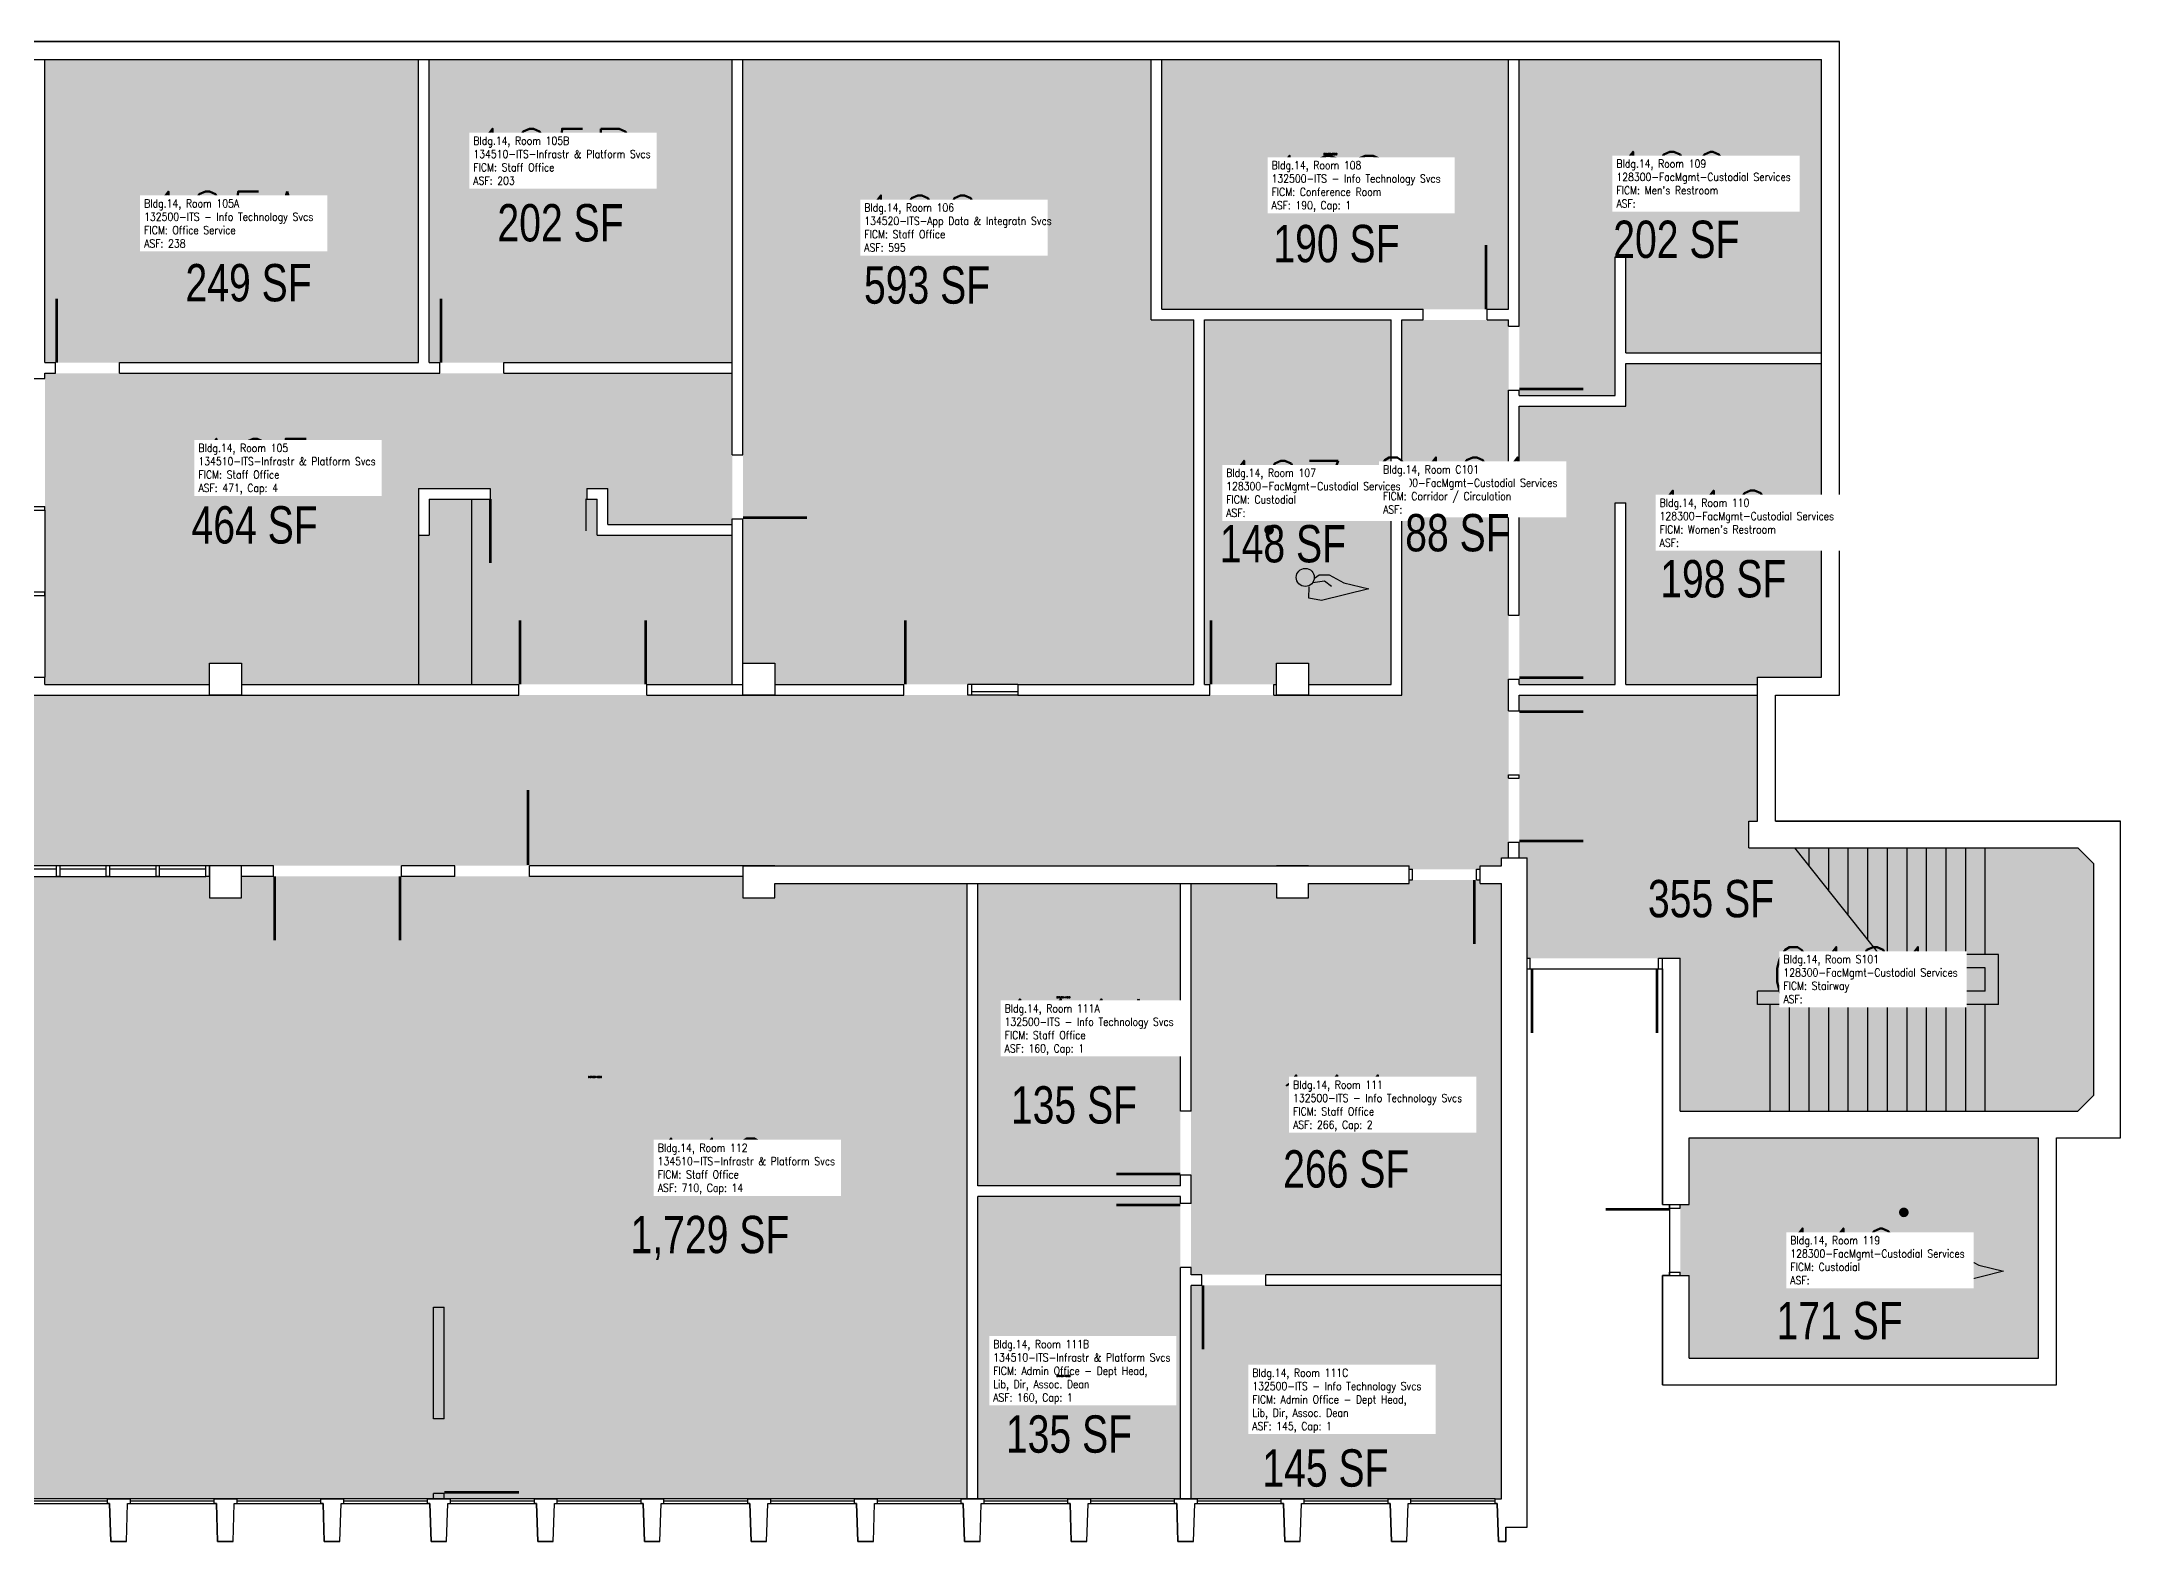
# Model space of a CAD drawing. Header units: inches. Extents: x -522 to 2084, y -844 to 492.
# Drawn here: x 915 to 2084, y -844 to 0 of the extents above; entities that cross this region are included whole.
import ezdxf
from ezdxf.enums import TextEntityAlignment as Align

# ---------------------------------------------------------------- set-up
doc = ezdxf.new("R2010")
doc.units = ezdxf.units.IN
doc.header["$LTSCALE"] = 100
doc.header["$MEASUREMENT"] = 0
doc.layers.get('0').update_dxf_attribs({"linetype": 'CONTINUOUS'})
for name, color, linetype in [('A-DOOR', 2, 'CONTINUOUS'), ('A-FLOR', 3, 'CONTINUOUS'), ('A-GLAZ', 1, 'CONTINUOUS'), ('A-GLAZ-SILL', 2, 'CONTINUOUS'), ('A-IDEN-ICON', 4, 'CONTINUOUS'), ('A-IDEN-RNUM', 7, 'CONTINUOUS'), ('A-IDEN-SNUM', 4, 'CONTINUOUS'), ('A-IDEN-VNUM', 4, 'CONTINUOUS'), ('A-WALL', 5, 'CONTINUOUS'), ('AREA-TEXT', 3, 'CONTINUOUS'), ('Rooms-Category-Color', 7, 'CONTINUOUS'), ('Rooms-College-Color', 7, 'CONTINUOUS'), ('Rooms-Department-Color', 7, 'CONTINUOUS'), ('Rooms-Division-Color', 7, 'CONTINUOUS'), ('Rooms-Information', 7, 'CONTINUOUS')]:
    doc.layers.add(name, color=color, linetype=linetype)
doc.styles.add('AREA', font='arial.ttf', dxfattribs={"width": 0.75, "height": 24})
doc.styles.add('ROOMSNUMBER', font='TXT.SHX', dxfattribs={"height": 0.03})
doc.styles.add('ROOMVNUMBER', font='simplex.shx', dxfattribs={"width": 0.85})

# ---------------------------------------------------------------- blocks, each defined once
blk = doc.blocks.new('CPMEN')
at = {"const_width": 0.015}
for points in [[(0.055, 0.01), (0.055, 0.05), (0.015, 0.05)], [(0.0151, 0.0101), (0.055, 0.05)]]:
    blk.add_lwpolyline(points, dxfattribs=at)
blk.add_lwpolyline([(-0.0575, -0.02, 1), (0.0275, -0.02, 1)], format="xyb", close=True, dxfattribs=at)
blk = doc.blocks.new('CPWOMEN')
at = {"const_width": 0.015}
blk.add_lwpolyline([(-0.0375, 0, 1), (0.0475, 0, 1)], format="xyb", close=True, dxfattribs=at)
for points in [[(-0.025, -0.07), (0.035, -0.07)], [(0.005, -0.04), (0.005, -0.1)]]:
    blk.add_lwpolyline(points, dxfattribs=at)
blk = doc.blocks.new('CPCUST')
for p, q in [((0.0297, -0.0341), (0.0376, -0.0302)), ((0.0376, -0.0302), (0.0533, -0.0324)), ((0.0533, -0.0324), (0.0745, -0.0479)), ((0.0171, -0.0639), (0.02, -0.0466)), ((0.0358, -0.0705), (0.0171, -0.0639)), ((0.0262, -0.0408), (0.0446, -0.0406)), ((0.1117, -0.0625), (0.0358, -0.0705)), ((0.0446, -0.0406), (0.0543, -0.0505)), ((0.0745, -0.0479), (0.1117, -0.0625))]:
    blk.add_line(p, q)
at = {"const_width": 0.015}
blk.add_lwpolyline([(-0.03, 0.05), (0.01, -0.0193)], dxfattribs=at)
at = {"const_width": 0.0075}
blk.add_lwpolyline([(-0.0332, 0.0481, 1), (-0.0268, 0.0519, 1)], format="xyb", close=True, dxfattribs=at)
blk.add_circle((0.0158, -0.0313), 0.0141)

msp = doc.modelspace()

# ---------------------------------------------------------------- hatches: boundary and pattern name
at = {"layer": 'Rooms-Category-Color', "true_color": 0xfa9ba3}
for points in [[(917, -10), (1127, -10), (1127, -180.5), (917, -180.5)], [(1133, -10), (1303.5, -10), (1303.5, -180.5), (1133, -180.5)], [(1327.5, -349.5), (1309.5, -349.5), (1309.5, -10), (1539, -10), (1539, -156.5), (1563, -156.5), (1563, -361.5), (1327.5, -361.5)], [(1545, -10), (1740, -10), (1740, -150.5), (1545, -150.5)], [(917, -189.5), (917, -186.5), (1303.5, -186.5), (1303.5, -271.5), (1233.5, -271.5), (1233.5, -251.3), (1221.8, -251.3), (1221.8, -257.3), (1227.5, -257.3), (1227.5, -277.5), (1303.5, -277.5), (1303.5, -361.5), (1127, -361.5), (1127, -277.5), (1133, -277.5), (1133, -257.3), (1167.4, -257.3), (1167.4, -251.3), (1127, -251.3), (1127, -361.5), (1027.5, -361.5), (1027.5, -349.5), (1009.5, -349.5), (1009.5, -361.5), (917, -361.5)], [(1309.5, -481.5), (1327.5, -481.5), (1327.5, -473.5), (1435.5, -473.5), (1435.5, -819.5), (1318.6, -819.5), (721.5, -819.5), (721.5, -481.5), (727.5, -481.5), (727.5, -469.5), (1009.5, -469.5), (1009.5, -481.5), (1027.5, -481.5), (1027.5, -469.5), (1309.5, -469.5)], [(1441.5, -473.5), (1555.5, -473.5), (1555.5, -643.5), (1441.5, -643.5)], [(1736, -473.5), (1724, -473.5), (1724, -471.5), (1684, -471.5), (1684, -473.5), (1627.5, -473.5), (1627.5, -481.5), (1609.5, -481.5), (1609.5, -473.5), (1561.5, -473.5), (1561.5, -693.5), (1736, -693.5), (1736, -473.5), (1724, -473.5)], [(1441.5, -649.5), (1555.5, -649.5), (1555.5, -819.5), (1441.5, -819.5)], [(1561.5, -699.5), (1736, -699.5), (1736, -819.5), (1561.5, -819.5)]]:
    msp.add_hatch(color=241, dxfattribs=at).paths.add_polyline_path(points)
at = {"layer": 'Rooms-Category-Color', "true_color": 0xadadad}
for points in [[(1746, -10), (1916, -10), (1916, -175), (1806, -175), (1806, -121), (1800, -121), (1800, -199), (1746, -199)], [(1569, -156.5), (1674, -156.5), (1674, -361.5), (1627.5, -361.5), (1627.5, -349.5), (1609.5, -349.5), (1609.5, -361.5), (1569, -361.5)], [(1740, -156.5), (1680, -156.5), (1680, -367.5), (1740, -367.5)], [(1806, -181), (1916, -181), (1916, -357.5), (1880, -357.5), (1880, -361.5), (1806, -361.5), (1806, -259.5), (1800, -259.5), (1800, -361.5), (1746, -361.5), (1746, -205), (1806, -205)], [(-179, -463.5), (-179, -367.5), (1740, -367.5), (1740, -459), (1736, -459), (1736, -463.5), (1724, -463.5), (1724, -465.5), (1684, -465.5), (1684, -463.5)], [(1836.5, -515.5), (1750.5, -515.5), (1750.5, -459), (1746, -459), (1746, -367.5), (1880, -367.5), (1880, -438.5), (1875, -438.5), (1875, -453.5), (2060, -453.5), (2069, -462.5), (2069, -592.5), (2060, -601.5), (1836.5, -601.5)], [(1836.5, -654), (1836.5, -694), (1841.5, -694), (1841.5, -740.5), (2038, -740.5), (2038, -616.5), (1841.5, -616.5), (1841.5, -654)]]:
    msp.add_hatch(color=253, dxfattribs=at).paths.add_polyline_path(points)
at = {"layer": 'Rooms-College-Color', "true_color": 0x80bc67}
for points in [[(917, -10), (1127, -10), (1127, -180.5), (917, -180.5)], [(1133, -10), (1303.5, -10), (1303.5, -180.5), (1133, -180.5)], [(1327.5, -349.5), (1309.5, -349.5), (1309.5, -10), (1539, -10), (1539, -156.5), (1563, -156.5), (1563, -361.5), (1327.5, -361.5)], [(1545, -10), (1740, -10), (1740, -150.5), (1545, -150.5)], [(917, -189.5), (917, -186.5), (1303.5, -186.5), (1303.5, -271.5), (1233.5, -271.5), (1233.5, -251.3), (1221.8, -251.3), (1221.8, -257.3), (1227.5, -257.3), (1227.5, -277.5), (1303.5, -277.5), (1303.5, -361.5), (1127, -361.5), (1127, -277.5), (1133, -277.5), (1133, -257.3), (1167.4, -257.3), (1167.4, -251.3), (1127, -251.3), (1127, -361.5), (1027.5, -361.5), (1027.5, -349.5), (1009.5, -349.5), (1009.5, -361.5), (917, -361.5)], [(1309.5, -481.5), (1327.5, -481.5), (1327.5, -473.5), (1435.5, -473.5), (1435.5, -819.5), (1318.6, -819.5), (721.5, -819.5), (721.5, -481.5), (727.5, -481.5), (727.5, -469.5), (1009.5, -469.5), (1009.5, -481.5), (1027.5, -481.5), (1027.5, -469.5), (1309.5, -469.5)], [(1441.5, -473.5), (1555.5, -473.5), (1555.5, -643.5), (1441.5, -643.5)], [(1736, -473.5), (1724, -473.5), (1724, -471.5), (1684, -471.5), (1684, -473.5), (1627.5, -473.5), (1627.5, -481.5), (1609.5, -481.5), (1609.5, -473.5), (1561.5, -473.5), (1561.5, -693.5), (1736, -693.5), (1736, -473.5), (1724, -473.5)], [(1441.5, -649.5), (1555.5, -649.5), (1555.5, -819.5), (1441.5, -819.5)], [(1561.5, -699.5), (1736, -699.5), (1736, -819.5), (1561.5, -819.5)]]:
    msp.add_hatch(color=83, dxfattribs=at).paths.add_polyline_path(points)
at = {"layer": 'Rooms-College-Color', "true_color": 0xadadad}
for points in [[(1746, -10), (1916, -10), (1916, -175), (1806, -175), (1806, -121), (1800, -121), (1800, -199), (1746, -199)], [(1569, -156.5), (1674, -156.5), (1674, -361.5), (1627.5, -361.5), (1627.5, -349.5), (1609.5, -349.5), (1609.5, -361.5), (1569, -361.5)], [(1740, -156.5), (1680, -156.5), (1680, -367.5), (1740, -367.5)], [(1806, -181), (1916, -181), (1916, -357.5), (1880, -357.5), (1880, -361.5), (1806, -361.5), (1806, -259.5), (1800, -259.5), (1800, -361.5), (1746, -361.5), (1746, -205), (1806, -205)], [(-179, -463.5), (-179, -367.5), (1740, -367.5), (1740, -459), (1736, -459), (1736, -463.5), (1724, -463.5), (1724, -465.5), (1684, -465.5), (1684, -463.5)], [(1836.5, -515.5), (1750.5, -515.5), (1750.5, -459), (1746, -459), (1746, -367.5), (1880, -367.5), (1880, -438.5), (1875, -438.5), (1875, -453.5), (2060, -453.5), (2069, -462.5), (2069, -592.5), (2060, -601.5), (1836.5, -601.5)], [(1836.5, -654), (1836.5, -694), (1841.5, -694), (1841.5, -740.5), (2038, -740.5), (2038, -616.5), (1841.5, -616.5), (1841.5, -654)]]:
    msp.add_hatch(color=253, dxfattribs=at).paths.add_polyline_path(points)
at = {"layer": 'Rooms-Department-Color', "true_color": 0xfa003f}
for points in [[(917, -10), (1127, -10), (1127, -180.5), (917, -180.5)], [(1133, -10), (1303.5, -10), (1303.5, -180.5), (1133, -180.5)], [(1327.5, -349.5), (1309.5, -349.5), (1309.5, -10), (1539, -10), (1539, -156.5), (1563, -156.5), (1563, -361.5), (1327.5, -361.5)], [(1545, -10), (1740, -10), (1740, -150.5), (1545, -150.5)], [(917, -189.5), (917, -186.5), (1303.5, -186.5), (1303.5, -271.5), (1233.5, -271.5), (1233.5, -251.3), (1221.8, -251.3), (1221.8, -257.3), (1227.5, -257.3), (1227.5, -277.5), (1303.5, -277.5), (1303.5, -361.5), (1127, -361.5), (1127, -277.5), (1133, -277.5), (1133, -257.3), (1167.4, -257.3), (1167.4, -251.3), (1127, -251.3), (1127, -361.5), (1027.5, -361.5), (1027.5, -349.5), (1009.5, -349.5), (1009.5, -361.5), (917, -361.5)], [(1309.5, -481.5), (1327.5, -481.5), (1327.5, -473.5), (1435.5, -473.5), (1435.5, -819.5), (1318.6, -819.5), (721.5, -819.5), (721.5, -481.5), (727.5, -481.5), (727.5, -469.5), (1009.5, -469.5), (1009.5, -481.5), (1027.5, -481.5), (1027.5, -469.5), (1309.5, -469.5)], [(1441.5, -473.5), (1555.5, -473.5), (1555.5, -643.5), (1441.5, -643.5)], [(1736, -473.5), (1724, -473.5), (1724, -471.5), (1684, -471.5), (1684, -473.5), (1627.5, -473.5), (1627.5, -481.5), (1609.5, -481.5), (1609.5, -473.5), (1561.5, -473.5), (1561.5, -693.5), (1736, -693.5), (1736, -473.5), (1724, -473.5)], [(1441.5, -649.5), (1555.5, -649.5), (1555.5, -819.5), (1441.5, -819.5)], [(1561.5, -699.5), (1736, -699.5), (1736, -819.5), (1561.5, -819.5)]]:
    msp.add_hatch(color=240, dxfattribs=at).paths.add_polyline_path(points)
at = {"layer": 'Rooms-Department-Color', "true_color": 0xacacac}
for points in [[(1746, -10), (1916, -10), (1916, -175), (1806, -175), (1806, -121), (1800, -121), (1800, -199), (1746, -199)], [(1569, -156.5), (1674, -156.5), (1674, -361.5), (1627.5, -361.5), (1627.5, -349.5), (1609.5, -349.5), (1609.5, -361.5), (1569, -361.5)], [(1740, -156.5), (1680, -156.5), (1680, -367.5), (1740, -367.5)], [(1806, -181), (1916, -181), (1916, -357.5), (1880, -357.5), (1880, -361.5), (1806, -361.5), (1806, -259.5), (1800, -259.5), (1800, -361.5), (1746, -361.5), (1746, -205), (1806, -205)], [(-179, -463.5), (-179, -367.5), (1740, -367.5), (1740, -459), (1736, -459), (1736, -463.5), (1724, -463.5), (1724, -465.5), (1684, -465.5), (1684, -463.5)], [(1836.5, -515.5), (1750.5, -515.5), (1750.5, -459), (1746, -459), (1746, -367.5), (1880, -367.5), (1880, -438.5), (1875, -438.5), (1875, -453.5), (2060, -453.5), (2069, -462.5), (2069, -592.5), (2060, -601.5), (1836.5, -601.5)], [(1836.5, -654), (1836.5, -694), (1841.5, -694), (1841.5, -740.5), (2038, -740.5), (2038, -616.5), (1841.5, -616.5), (1841.5, -654)]]:
    msp.add_hatch(color=253, dxfattribs=at).paths.add_polyline_path(points)
at = {"layer": 'Rooms-Division-Color', "true_color": 0xfa003f}
for points in [[(917, -10), (1127, -10), (1127, -180.5), (917, -180.5)], [(1133, -10), (1303.5, -10), (1303.5, -180.5), (1133, -180.5)], [(1327.5, -349.5), (1309.5, -349.5), (1309.5, -10), (1539, -10), (1539, -156.5), (1563, -156.5), (1563, -361.5), (1327.5, -361.5)], [(1545, -10), (1740, -10), (1740, -150.5), (1545, -150.5)], [(917, -189.5), (917, -186.5), (1303.5, -186.5), (1303.5, -271.5), (1233.5, -271.5), (1233.5, -251.3), (1221.8, -251.3), (1221.8, -257.3), (1227.5, -257.3), (1227.5, -277.5), (1303.5, -277.5), (1303.5, -361.5), (1127, -361.5), (1127, -277.5), (1133, -277.5), (1133, -257.3), (1167.4, -257.3), (1167.4, -251.3), (1127, -251.3), (1127, -361.5), (1027.5, -361.5), (1027.5, -349.5), (1009.5, -349.5), (1009.5, -361.5), (917, -361.5)], [(1309.5, -481.5), (1327.5, -481.5), (1327.5, -473.5), (1435.5, -473.5), (1435.5, -819.5), (1318.6, -819.5), (721.5, -819.5), (721.5, -481.5), (727.5, -481.5), (727.5, -469.5), (1009.5, -469.5), (1009.5, -481.5), (1027.5, -481.5), (1027.5, -469.5), (1309.5, -469.5)], [(1441.5, -473.5), (1555.5, -473.5), (1555.5, -643.5), (1441.5, -643.5)], [(1736, -473.5), (1724, -473.5), (1724, -471.5), (1684, -471.5), (1684, -473.5), (1627.5, -473.5), (1627.5, -481.5), (1609.5, -481.5), (1609.5, -473.5), (1561.5, -473.5), (1561.5, -693.5), (1736, -693.5), (1736, -473.5), (1724, -473.5)], [(1441.5, -649.5), (1555.5, -649.5), (1555.5, -819.5), (1441.5, -819.5)], [(1561.5, -699.5), (1736, -699.5), (1736, -819.5), (1561.5, -819.5)]]:
    msp.add_hatch(color=240, dxfattribs=at).paths.add_polyline_path(points)
at = {"layer": 'Rooms-Division-Color', "true_color": 0xadadad}
for points in [[(1746, -10), (1916, -10), (1916, -175), (1806, -175), (1806, -121), (1800, -121), (1800, -199), (1746, -199)], [(1569, -156.5), (1674, -156.5), (1674, -361.5), (1627.5, -361.5), (1627.5, -349.5), (1609.5, -349.5), (1609.5, -361.5), (1569, -361.5)], [(1740, -156.5), (1680, -156.5), (1680, -367.5), (1740, -367.5)], [(1806, -181), (1916, -181), (1916, -357.5), (1880, -357.5), (1880, -361.5), (1806, -361.5), (1806, -259.5), (1800, -259.5), (1800, -361.5), (1746, -361.5), (1746, -205), (1806, -205)], [(-179, -463.5), (-179, -367.5), (1740, -367.5), (1740, -459), (1736, -459), (1736, -463.5), (1724, -463.5), (1724, -465.5), (1684, -465.5), (1684, -463.5)], [(1836.5, -515.5), (1750.5, -515.5), (1750.5, -459), (1746, -459), (1746, -367.5), (1880, -367.5), (1880, -438.5), (1875, -438.5), (1875, -453.5), (2060, -453.5), (2069, -462.5), (2069, -592.5), (2060, -601.5), (1836.5, -601.5)], [(1836.5, -654), (1836.5, -694), (1841.5, -694), (1841.5, -740.5), (2038, -740.5), (2038, -616.5), (1841.5, -616.5), (1841.5, -654)]]:
    msp.add_hatch(color=253, dxfattribs=at).paths.add_polyline_path(points)

# ---------------------------------------------------------------- linework, layer by layer
at = {"layer": 'A-DOOR'}
for points in [[(1727.2, -150.5, 1.5, 1.5, 0), (1727.2, -114.5, 0, 0, 0), (1726.5, -114.5, 0, 0, 0.414214), (1692, -152, 0, 0, 0.414214)], [(923.7, -180.5, 1.5, 1.5, 0), (923.7, -144.5, 0, 0, 0), (924.5, -144.5, 0, 0, -0.414214), (959, -182, 0, 0, -0.414214)], [(1139.7, -180.5, 1.5, 1.5, 0), (1139.7, -144.5, 0, 0, 0), (1140.5, -144.5, 0, 0, -0.414214), (1175, -182, 0, 0, -0.414214)], [(1746, -195.3, 1.5, 1.5, 0), (1782, -195.3, 0, 0, 0), (1782, -194.5, 0, 0, 0.414214), (1744.5, -160, 0, 0, 0.414214)], [(1309.5, -267.8, 1.5, 1.5, 0), (1345.5, -267.8, 0, 0, 0), (1345.5, -267, 0, 0, 0.414214), (1308, -232.5, 0, 0, 0.414214)], [(1167.4, -257.3, 1.5, 1.5, 0), (1167.4, -293.3, 0, 0, 0), (1168.2, -293.3, 0, 0, 0.414214), (1202.7, -255.8, 0, 0, 0.414214)], [(1221.2, -257.1, 0.753, 0.753, 0), (1221.2, -275.2, 0, 0, 0), (1220.8, -275.2, 0, 0, -0.414214), (1203.5, -256.3, 0, 0, -0.414214)], [(1184.2, -361.5, 1.5, 1.5, 0), (1184.2, -325.5, 0, 0, 0), (1185, -325.5, 0, 0, -0.414214), (1219.5, -363, 0, 0, -0.414214)], [(1254.7, -361.5, 1.5, 1.5, 0), (1254.7, -325.5, 0, 0, 0), (1254, -325.5, 0, 0, 0.414214), (1219.5, -363, 0, 0, 0.414214)], [(1400.7, -361.5, 1.5, 1.5, 0), (1400.7, -325.5, 0, 0, 0), (1401.5, -325.5, 0, 0, -0.402715), (1436, -361.5, 0, 0, -0.414214)], [(1572.7, -361.5, 1.5, 1.5, 0), (1572.7, -325.5, 0, 0, 0), (1573.5, -325.5, 0, 0, -0.414214), (1608, -363, 0, 0, -0.414214)], [(1746, -357.8, 1.5, 1.5, 0), (1782, -357.8, 0, 0, 0), (1782, -357, 0, 0, 0.414214), (1744.5, -322.5, 0, 0, 0.414214)], [(1746, -376.9, 1.5, 1.5, 0), (1782, -376.9, 0, 0, 0), (1782, -377.7, 0, 0, -0.414214), (1744.5, -412.2, 0, 0, -0.414214)], [(1188.7, -463, 1.5, 1.5, 0), (1188.7, -421, 0, 0, 0), (1189.5, -421, 0, 0, 0.414214), (1147.5, -463, 0, 0, 0.414214)], [(1746, -449.5, 1.5, 1.5, 0), (1782, -449.5, 0, 0, 0), (1782, -448.7, 0, 0, 0.414214), (1744.5, -414.2, 0, 0, 0.414214)], [(1046.2, -469.5, 1.5, 1.5, 0), (1046.2, -505.5, 0, 0, 0), (1047, -505.5, 0, 0, 0.414214), (1081.5, -468, 0, 0, 0.414214)], [(1116.7, -469.5, 1.5, 1.5, 0), (1116.7, -505.5, 0, 0, 0), (1116, -505.5, 0, 0, -0.414214), (1081.5, -468, 0, 0, -0.414214)], [(1720.8, -471.6, 1.5, 1.5, 0), (1720.8, -507.6, 0, 0, 0), (1720, -507.6, 0, 0, -0.414214), (1685.5, -470.1, 0, 0, -0.414214)], [(1753.1, -521.5, 1.5, 1.5, 0), (1753.1, -557.5, 0, 0, 0), (1753.9, -557.5, 0, 0, 0.414214), (1788.4, -520, 0, 0, 0.414214)], [(1823.4, -521.5, 1.5, 1.5, 0), (1823.4, -557.5, 0, 0, 0), (1822.6, -557.5, 0, 0, -0.414214), (1788.1, -520, 0, 0, -0.414214)], [(1555.5, -636.8, 1.5, 1.5, 0), (1519.5, -636.8, 0, 0, 0), (1519.5, -636, 0, 0, -0.414214), (1557, -601.5, 0, 0, -0.414214)], [(1555.5, -654.3, 1.5, 1.5, 0), (1519.5, -654.3, 0, 0, 0), (1519.5, -655, 0, 0, 0.414214), (1557, -689.5, 0, 0, 0.414214)], [(1830.5, -656.8, 1.5, 1.5, 0), (1794.5, -656.8, 0, 0, 0), (1794.5, -657.5, 0, 0, 0.414214), (1832, -692, 0, 0, 0.414214)], [(1568.2, -699.5, 1.5, 1.5, 0), (1568.2, -735.5, 0, 0, 0), (1569, -735.5, 0, 0, 0.414214), (1603.5, -698, 0, 0, 0.414214)], [(1141.5, -815.8, 1.5, 1.5, 0), (1183.5, -815.8, 0, 0, 0), (1183.5, -816.5, 0, 0, 0.414214), (1141.5, -774.5, 0, 0, 0.414214)]]:
    msp.add_lwpolyline(points, format="xyseb", dxfattribs=at)
at = {"layer": 'A-FLOR'}
for p, q in [((1926, 0), (905, 0)), ((1926, -367.5), (1926, 0)), ((1157, -361.5), (1157, -257.3)), ((1127, -277.5), (1127, -361.5)), ((1303.5, -289.5), (1303.5, -271.5)), ((1127, -361.5), (1157, -361.5)), ((1890, -438.5), (1890, -367.5)), ((1890, -367.5), (1926, -367.5)), ((2084, -438.5), (1890, -438.5)), ((2084, -616.5), (2084, -438.5)), ((1954.6, -521), (1901, -453.5)), ((1909, -463.6), (1909, -453.5)), ((1920, -477.4), (1920, -453.5)), ((1931, -491.3), (1931, -453.5)), ((1942, -505.1), (1942, -453.5)), ((1953, -513.5), (1953, -453.5)), ((1964, -513.5), (1964, -453.5)), ((1975, -513.5), (1975, -453.5)), ((1986, -513.5), (1986, -453.5)), ((1997, -513.5), (1997, -453.5)), ((2008, -513.5), (2008, -453.5)), ((1750.5, -835.5), (1750.5, -521.5)), ((1750.5, -521.5), (1826.5, -521.5)), ((1826.5, -521.5), (1826.5, -654)), ((1887, -601.5), (1887, -541.5)), ((1898, -601.5), (1898, -541.5)), ((1909, -601.5), (1909, -541.5)), ((1920, -601.5), (1920, -541.5)), ((1931, -601.5), (1931, -541.5)), ((1942, -601.5), (1942, -541.5)), ((1953, -601.5), (1953, -541.5)), ((1964, -601.5), (1964, -541.5)), ((1975, -601.5), (1975, -541.5)), ((1986, -601.5), (1986, -541.5)), ((1997, -601.5), (1997, -541.5)), ((2008, -601.5), (2008, -541.5)), ((2048, -755.5), (2048, -616.5)), ((2048, -616.5), (2084, -616.5)), ((1826.5, -654), (1830.5, -654)), ((1830.5, -654), (1830.5, -694)), ((1830.5, -694), (1826.5, -694)), ((1826.5, -694), (1826.5, -755.5)), ((1826.5, -755.5), (2048, -755.5)), ((903.5, -822.1), (953.4, -822.1)), ((953.4, -822.1), (954.1, -843.5)), ((962.8, -843.5), (963.5, -822.1)), ((963.5, -822.1), (1013.4, -822.1)), ((1013.4, -822.1), (1014.1, -843.5)), ((1022.8, -843.5), (1023.5, -822.1)), ((1023.5, -822.1), (1073.4, -822.1)), ((1073.4, -822.1), (1074.1, -843.5)), ((1082.8, -843.5), (1083.5, -822.1)), ((1083.5, -822.1), (1133.4, -822.1)), ((1133.4, -822.1), (1134.1, -843.5)), ((1142.8, -843.5), (1143.5, -822.1)), ((1143.5, -822.1), (1193.4, -822.1)), ((1193.4, -822.1), (1194.1, -843.5)), ((1202.8, -843.5), (1203.5, -822.1)), ((1203.5, -822.1), (1253.4, -822.1)), ((1253.4, -822.1), (1254.1, -843.5)), ((1262.8, -843.5), (1263.5, -822.1)), ((1263.5, -822.1), (1313.4, -822.1)), ((1313.4, -822.1), (1314.1, -843.5)), ((1322.8, -843.5), (1323.5, -822.1)), ((1323.5, -822.1), (1373.4, -822.1)), ((1373.4, -822.1), (1374.1, -843.5)), ((1382.8, -843.5), (1383.5, -822.1)), ((1383.5, -822.1), (1433.4, -822.1)), ((1433.4, -822.1), (1434.1, -843.5)), ((1442.8, -843.5), (1443.5, -822.1)), ((1443.5, -822.1), (1493.4, -822.1)), ((1493.4, -822.1), (1494.1, -843.5)), ((1502.8, -843.5), (1503.5, -822.1)), ((1503.5, -822.1), (1553.4, -822.1)), ((1553.4, -822.1), (1554.1, -843.5)), ((1562.8, -843.5), (1563.5, -822.1)), ((1563.5, -822.1), (1613.4, -822.1)), ((1613.4, -822.1), (1614.1, -843.5)), ((1622.8, -843.5), (1623.5, -822.1)), ((1623.5, -822.1), (1673.4, -822.1)), ((1673.4, -822.1), (1674.1, -843.5)), ((1682.8, -843.5), (1683.5, -822.1)), ((1683.5, -822.1), (1733.6, -822.1)), ((1733.6, -822.1), (1734.4, -843.5)), ((1738.5, -843.5), (1738.5, -835.5)), ((1738.5, -835.5), (1750.5, -835.5)), ((954.1, -843.5), (962.8, -843.5)), ((1014.1, -843.5), (1022.8, -843.5)), ((1074.1, -843.5), (1082.8, -843.5)), ((1134.1, -843.5), (1142.8, -843.5)), ((1194.1, -843.5), (1202.8, -843.5)), ((1254.1, -843.5), (1262.8, -843.5)), ((1314.1, -843.5), (1322.8, -843.5)), ((1374.1, -843.5), (1382.8, -843.5)), ((1434.1, -843.5), (1442.8, -843.5)), ((1494.1, -843.5), (1502.8, -843.5)), ((1554.1, -843.5), (1562.8, -843.5)), ((1614.1, -843.5), (1622.8, -843.5)), ((1674.1, -843.5), (1682.8, -843.5)), ((1734.4, -843.5), (1738.5, -843.5))]:
    msp.add_line(p, q, dxfattribs=at)
at = {"layer": 'A-GLAZ'}
for p, q in [((1438, -365.5), (1464, -365.5)), ((923.5, -465.5), (897.5, -465.5)), ((951.5, -465.5), (925.5, -465.5)), ((979.5, -465.5), (953.5, -465.5)), ((1007.5, -465.5), (981.5, -465.5)), ((952.2, -820.8), (904.9, -820.8)), ((1012.2, -820.8), (964.9, -820.8)), ((1072.2, -820.8), (1024.9, -820.8)), ((1132.2, -820.8), (1084.9, -820.8)), ((1192.2, -820.8), (1144.9, -820.8)), ((1252.2, -820.8), (1204.9, -820.8)), ((1312.2, -820.8), (1264.9, -820.8)), ((1372.2, -820.8), (1324.9, -820.8)), ((1432.2, -820.8), (1384.9, -820.8)), ((1492.2, -820.8), (1444.9, -820.8)), ((1552.2, -820.8), (1504.9, -820.8)), ((1612.2, -820.8), (1564.9, -820.8)), ((1672.2, -820.8), (1624.9, -820.8)), ((1732.4, -820.8), (1684.9, -820.8))]:
    msp.add_line(p, q, dxfattribs=at)
at = {"layer": 'A-GLAZ-SILL'}
for p, q in [((917, -263.5), (917, -357.5)), ((1464, -361.5), (1438, -361.5)), ((1464, -367.5), (1438, -367.5)), ((1007.5, -463.5), (729.5, -463.5)), ((729.5, -469.5), (1007.5, -469.5)), ((1732.4, -819.5), (-175.2, -819.5)), ((903.5, -822.1), (953.4, -822.1)), ((963.5, -822.1), (1013.4, -822.1)), ((1023.5, -822.1), (1073.4, -822.1)), ((1083.5, -822.1), (1133.4, -822.1)), ((1143.5, -822.1), (1193.4, -822.1)), ((1203.5, -822.1), (1253.4, -822.1)), ((1263.5, -822.1), (1313.4, -822.1)), ((1323.5, -822.1), (1373.4, -822.1)), ((1383.5, -822.1), (1433.4, -822.1)), ((1443.5, -822.1), (1493.4, -822.1)), ((1503.5, -822.1), (1553.4, -822.1)), ((1563.5, -822.1), (1613.4, -822.1)), ((1623.5, -822.1), (1673.4, -822.1)), ((1683.5, -822.1), (1732.4, -822.1))]:
    msp.add_line(p, q, dxfattribs=at)
at = {"layer": 'A-WALL'}
for p, q in [((0, 0), (1926, 0)), ((0, -10), (1916, -10)), ((917, -180.5), (917, -10)), ((1127, -180.5), (1127, -10)), ((1133, -180.5), (1133, -10)), ((1303.5, -232.5), (1303.5, -10)), ((1309.5, -232.5), (1309.5, -10)), ((1539, -156.5), (1539, -10)), ((1545, -150.5), (1545, -10)), ((1740, -150.5), (1740, -10)), ((1746, -160), (1746, -10)), ((1916, -357.5), (1916, -10)), ((1926, -367.5), (1926, 0)), ((1800, -199), (1800, -121)), ((1800, -121), (1806, -121)), ((1806, -175), (1806, -121)), ((1545, -150.5), (1692, -150.5)), ((1692, -156.5), (1692, -150.5)), ((1728, -150.5), (1740, -150.5)), ((1728, -156.5), (1728, -150.5)), ((1539, -156.5), (1563, -156.5)), ((1563, -361.5), (1563, -156.5)), ((1569, -156.5), (1674, -156.5)), ((1569, -361.5), (1569, -156.5)), ((1674, -361.5), (1674, -156.5)), ((1680, -156.5), (1692, -156.5)), ((1680, -367.5), (1680, -156.5)), ((1728, -156.5), (1740, -156.5)), ((1740, -160), (1740, -156.5)), ((1740, -160), (1746, -160)), ((1806, -175), (1916, -175)), ((917, -180.5), (923, -180.5)), ((917, -189.5), (917, -186.5)), ((917, -186.5), (923, -186.5)), ((923, -186.5), (923, -180.5)), ((959, -180.5), (1127, -180.5)), ((959, -186.5), (959, -180.5)), ((959, -186.5), (1139, -186.5)), ((1133, -180.5), (1139, -180.5)), ((1139, -186.5), (1139, -180.5)), ((1175, -180.5), (1303.5, -180.5)), ((1175, -186.5), (1175, -180.5)), ((1175, -186.5), (1303.5, -186.5)), ((1806, -205), (1806, -181)), ((1806, -181), (1916, -181)), ((911, -189.5), (917, -189.5)), ((1740, -322.5), (1740, -196)), ((1740, -196), (1746, -196)), ((1746, -199), (1746, -196)), ((1746, -199), (1800, -199)), ((1746, -322.5), (1746, -205)), ((1746, -205), (1806, -205)), ((1303.5, -232.5), (1309.5, -232.5)), ((1127, -251.3), (1127, -277.5)), ((1127, -251.3), (1133, -251.3)), ((1127, -251.3), (1167.4, -251.3)), ((1167.4, -251.3), (1167.4, -257.3)), ((1221.8, -251.3), (1221.8, -257.3)), ((1221.8, -251.3), (1233.5, -251.3)), ((1233.5, -271.5), (1233.5, -251.3)), ((911, -261.5), (917, -261.5)), ((911, -263.5), (917, -263.5)), ((917, -263.5), (917, -261.5)), ((1133, -257.3), (1133, -277.5)), ((1133, -257.3), (1167.4, -257.3)), ((1221.8, -257.3), (1227.5, -257.3)), ((1227.5, -277.5), (1227.5, -257.3)), ((1303.5, -268.5), (1309.5, -268.5)), ((1303.5, -361.5), (1303.5, -268.5)), ((1309.5, -361.5), (1309.5, -268.5)), ((1800, -259.5), (1806, -259.5)), ((1800, -361.5), (1800, -259.5)), ((1806, -361.5), (1806, -259.5)), ((1127, -277.5), (1133, -277.5)), ((1227.5, -277.5), (1303.5, -277.5)), ((1233.5, -271.5), (1303.5, -271.5)), ((911, -309.5), (917, -309.5)), ((911, -311.5), (917, -311.5)), ((917, -311.5), (917, -309.5)), ((1740, -322.5), (1746, -322.5)), ((1009.5, -367.5), (1009.5, -349.5)), ((1009.5, -349.5), (1027.5, -349.5)), ((1027.5, -349.5), (1027.5, -367.5)), ((1309.5, -367.5), (1309.5, -349.5)), ((1309.5, -349.5), (1327.5, -349.5)), ((1327.5, -349.5), (1327.5, -367.5)), ((1609.5, -367.5), (1609.5, -349.5)), ((1609.5, -349.5), (1627.5, -349.5)), ((1627.5, -349.5), (1627.5, -367.5)), ((911, -357.5), (917, -357.5)), ((917, -361.5), (917, -357.5)), ((917, -361.5), (1009.5, -361.5)), ((1027.5, -361.5), (1183.5, -361.5)), ((1183.5, -367.5), (1183.5, -361.5)), ((1255.5, -361.5), (1309.5, -361.5)), ((1255.5, -367.5), (1255.5, -361.5)), ((1327.5, -361.5), (1400, -361.5)), ((1400, -367.5), (1400, -361.5)), ((1436, -367.5), (1436, -361.5)), ((1438, -361.5), (1436, -361.5)), ((1438, -361.5), (1438, -367.5)), ((1464, -361.5), (1563, -361.5)), ((1464, -361.5), (1464, -367.5)), ((1569, -361.5), (1572, -361.5)), ((1572, -367.5), (1572, -361.5)), ((1608, -361.5), (1609.5, -361.5)), ((1608, -367.5), (1608, -361.5)), ((1627.5, -361.5), (1674, -361.5)), ((1740, -376.3), (1740, -358.5)), ((1740, -358.5), (1746, -358.5)), ((1746, -361.5), (1746, -358.5)), ((1746, -361.5), (1746, -358.5)), ((1746, -361.5), (1800, -361.5)), ((1806, -361.5), (1880, -361.5)), ((1880, -357.5), (1916, -357.5)), ((1880, -438.5), (1880, -357.5)), ((707.5, -367.5), (1183.5, -367.5)), ((1027.5, -367.5), (1009.5, -367.5)), ((1255.5, -367.5), (1400, -367.5)), ((1327.5, -367.5), (1309.5, -367.5)), ((1438, -367.5), (1436, -367.5)), ((1464, -367.5), (1572, -367.5)), ((1608, -367.5), (1680, -367.5)), ((1627.5, -367.5), (1609.5, -367.5)), ((1746, -376.3), (1746, -367.5)), ((1746, -367.5), (1880, -367.5)), ((1890, -438.5), (1890, -367.5)), ((1890, -367.5), (1926, -367.5)), ((1740, -376.3), (1746, -376.3)), ((1740, -414.3), (1740, -412.3)), ((1740, -412.3), (1746, -412.3)), ((1740, -414.3), (1746, -414.3)), ((1746, -414.3), (1746, -412.3)), ((1875, -453.5), (1875, -438.5)), ((1875, -438.5), (1880, -438.5)), ((1890, -438.5), (2084, -438.5)), ((2084, -616.5), (2084, -438.5)), ((1740, -450.3), (1746, -450.3)), ((1740, -459), (1740, -450.3)), ((1746, -459), (1746, -450.3)), ((1875, -453.5), (2060, -453.5)), ((2060, -453.5), (2069, -462.5)), ((925.5, -463.5), (923.5, -463.5)), ((923.5, -469.5), (923.5, -463.5)), ((925.5, -469.5), (925.5, -463.5)), ((953.5, -463.5), (951.5, -463.5)), ((951.5, -469.5), (951.5, -463.5)), ((953.5, -469.5), (953.5, -463.5)), ((981.5, -463.5), (979.5, -463.5)), ((979.5, -469.5), (979.5, -463.5)), ((981.5, -469.5), (981.5, -463.5)), ((1007.5, -469.5), (1007.5, -463.5)), ((1009.5, -463.5), (1007.5, -463.5)), ((1009.5, -469.5), (1009.5, -463.5)), ((1027.5, -463.5), (1009.5, -463.5)), ((1009.5, -463.5), (1009.5, -481.5)), ((1045.5, -463.5), (1027.5, -463.5)), ((1027.5, -481.5), (1027.5, -463.5)), ((1045.5, -469.5), (1045.5, -463.5)), ((1147.5, -463.5), (1117.5, -463.5)), ((1117.5, -469.5), (1117.5, -463.5)), ((1147.5, -469.5), (1147.5, -463.5)), ((1189.5, -469.5), (1189.5, -463.5)), ((1309.5, -463.5), (1189.5, -463.5)), ((1309.5, -463.5), (1684, -463.5)), ((1327.5, -463.5), (1309.5, -463.5)), ((1309.5, -463.5), (1309.5, -481.5)), ((1627.5, -463.5), (1609.5, -463.5)), ((1684, -473.5), (1684, -463.5)), ((1684, -465.5), (1686, -465.5)), ((1686, -471.5), (1686, -465.5)), ((1722, -465.5), (1724, -465.5)), ((1722, -471.5), (1722, -465.5)), ((1724, -463.5), (1736, -463.5)), ((1724, -473.5), (1724, -463.5)), ((1736, -463.5), (1736, -459)), ((1736, -459), (1750.5, -459)), ((1750.5, -835.5), (1750.5, -459)), ((2069, -592.5), (2069, -462.5)), ((925.5, -469.5), (923.5, -469.5)), ((953.5, -469.5), (951.5, -469.5)), ((981.5, -469.5), (979.5, -469.5)), ((1009.5, -469.5), (1007.5, -469.5)), ((1045.5, -469.5), (1027.5, -469.5)), ((1141.5, -469.5), (1117.5, -469.5)), ((1147.5, -469.5), (1141.5, -469.5)), ((1309.5, -469.5), (1189.5, -469.5)), ((1327.5, -473.5), (1609.5, -473.5)), ((1327.5, -473.5), (1609.5, -473.5)), ((1327.5, -481.5), (1327.5, -473.5)), ((1435.5, -705.5), (1435.5, -473.5)), ((1441.5, -643.5), (1441.5, -473.5)), ((1555.5, -601.5), (1555.5, -473.5)), ((1561.5, -601.5), (1561.5, -473.5)), ((1609.5, -473.5), (1609.5, -481.5)), ((1627.5, -473.5), (1684, -473.5)), ((1627.5, -473.5), (1684, -473.5)), ((1627.5, -481.5), (1627.5, -473.5)), ((1684, -471.5), (1686, -471.5)), ((1722, -471.5), (1724, -471.5)), ((1724, -473.5), (1736, -473.5)), ((1724, -473.5), (1736, -473.5)), ((1736, -819.5), (1736, -473.5)), ((1009.5, -481.5), (1027.5, -481.5)), ((1309.5, -481.5), (1327.5, -481.5)), ((1609.5, -481.5), (1627.5, -481.5)), ((2015.5, -513.5), (1948.6, -513.5)), ((2015.5, -541.5), (2015.5, -513.5)), ((1750.5, -515.5), (1752.2, -515.5)), ((1750.5, -521.5), (1752.2, -521.5)), ((1752.2, -521.5), (1752.2, -515.5)), ((1824.2, -515.5), (1826.5, -515.5)), ((1824.2, -521.5), (1824.2, -515.5)), ((1824.2, -521.5), (1826.5, -521.5)), ((1826.5, -654), (1826.5, -515.5)), ((1826.5, -515.5), (1836.5, -515.5)), ((1836.5, -601.5), (1836.5, -515.5)), ((2008, -521), (1954.6, -521)), ((2008, -534), (2008, -521)), ((1880, -541.5), (1880, -534)), ((2008, -534), (1880, -534)), ((2015.5, -541.5), (1880, -541.5)), ((2069, -592.5), (2060, -601.5)), ((1561.5, -601.5), (1555.5, -601.5)), ((1836.5, -601.5), (2060, -601.5)), ((1841.5, -654), (1841.5, -616.5)), ((1841.5, -616.5), (2038, -616.5)), ((2038, -740.5), (2038, -616.5)), ((2048, -616.5), (2084, -616.5)), ((2048, -755.5), (2048, -616.5)), ((1561.5, -637.5), (1555.5, -637.5)), ((1555.5, -643.5), (1555.5, -637.5)), ((1561.5, -653.5), (1561.5, -637.5)), ((1555.5, -643.5), (1441.5, -643.5)), ((1555.5, -649.5), (1441.5, -649.5)), ((1441.5, -819.5), (1441.5, -649.5)), ((1555.5, -653.5), (1555.5, -649.5)), ((1561.5, -653.5), (1555.5, -653.5)), ((1826.5, -654), (1841.5, -654)), ((1830.5, -656), (1830.5, -654)), ((1836.5, -656), (1836.5, -654)), ((1830.5, -656), (1836.5, -656)), ((1561.5, -689.5), (1555.5, -689.5)), ((1555.5, -753.5), (1555.5, -689.5)), ((1561.5, -693.5), (1561.5, -689.5)), ((1567.5, -693.5), (1561.5, -693.5)), ((1561.5, -753.5), (1561.5, -699.5)), ((1567.5, -699.5), (1561.5, -699.5)), ((1567.5, -699.5), (1567.5, -693.5)), ((1603.5, -699.5), (1603.5, -693.5)), ((1736, -693.5), (1603.5, -693.5)), ((1736, -699.5), (1603.5, -699.5)), ((1826.5, -755.5), (1826.5, -694)), ((1826.5, -694), (1841.5, -694)), ((1830.5, -694), (1830.5, -692)), ((1830.5, -692), (1836.5, -692)), ((1836.5, -694), (1836.5, -692)), ((1841.5, -740.5), (1841.5, -694)), ((1135.5, -774.5), (1135.5, -711.8)), ((1135.5, -711.8), (1141.5, -711.8)), ((1141.5, -774.5), (1141.5, -711.8)), ((1435.5, -819.5), (1435.5, -705.5)), ((1841.5, -740.5), (2038, -740.5)), ((1555.5, -819.5), (1555.5, -753.5)), ((1561.5, -819.5), (1561.5, -753.5)), ((1826.5, -755.5), (2048, -755.5)), ((1141.5, -774.5), (1135.5, -774.5)), ((1141.5, -816.5), (1135.5, -816.5)), ((1135.5, -819.5), (1135.5, -816.5)), ((1141.5, -819.5), (1141.5, -816.5)), ((952.2, -822.1), (952.2, -819.5)), ((952.2, -819.5), (964.9, -819.5)), ((953.4, -822.1), (952.2, -822.1)), ((954.1, -843.5), (953.4, -822.1)), ((962.8, -843.5), (963.5, -822.1)), ((963.5, -822.1), (964.9, -822.1)), ((964.9, -819.5), (964.9, -822.1)), ((1012.2, -822.1), (1012.2, -819.5)), ((1012.2, -819.5), (1024.9, -819.5)), ((1013.4, -822.1), (1012.2, -822.1)), ((1014.1, -843.5), (1013.4, -822.1)), ((1022.8, -843.5), (1023.5, -822.1)), ((1023.5, -822.1), (1024.9, -822.1)), ((1024.9, -819.5), (1024.9, -822.1)), ((1072.2, -822.1), (1072.2, -819.5)), ((1072.2, -819.5), (1084.9, -819.5)), ((1073.4, -822.1), (1072.2, -822.1)), ((1074.1, -843.5), (1073.4, -822.1)), ((1082.8, -843.5), (1083.5, -822.1)), ((1083.5, -822.1), (1084.9, -822.1)), ((1084.9, -819.5), (1084.9, -822.1)), ((1132.2, -822.1), (1132.2, -819.5)), ((1132.2, -819.5), (1144.9, -819.5)), ((1133.4, -822.1), (1132.2, -822.1)), ((1134.1, -843.5), (1133.4, -822.1)), ((1142.8, -843.5), (1143.5, -822.1)), ((1143.5, -822.1), (1144.9, -822.1)), ((1144.9, -819.5), (1144.9, -822.1)), ((1192.2, -822.1), (1192.2, -819.5)), ((1192.2, -819.5), (1204.9, -819.5)), ((1193.4, -822.1), (1192.2, -822.1)), ((1194.1, -843.5), (1193.4, -822.1)), ((1202.8, -843.5), (1203.5, -822.1)), ((1203.5, -822.1), (1204.9, -822.1)), ((1204.9, -819.5), (1204.9, -822.1)), ((1252.2, -822.1), (1252.2, -819.5)), ((1252.2, -819.5), (1264.9, -819.5)), ((1253.4, -822.1), (1252.2, -822.1)), ((1254.1, -843.5), (1253.4, -822.1)), ((1262.8, -843.5), (1263.5, -822.1)), ((1263.5, -822.1), (1264.9, -822.1)), ((1264.9, -819.5), (1264.9, -822.1)), ((1312.2, -822.1), (1312.2, -819.5)), ((1312.2, -819.5), (1324.9, -819.5)), ((1313.4, -822.1), (1312.2, -822.1)), ((1314.1, -843.5), (1313.4, -822.1)), ((1322.8, -843.5), (1323.5, -822.1)), ((1323.5, -822.1), (1324.9, -822.1)), ((1324.9, -819.5), (1324.9, -822.1)), ((1372.2, -822.1), (1372.2, -819.5)), ((1372.2, -819.5), (1384.9, -819.5)), ((1373.4, -822.1), (1372.2, -822.1)), ((1374.1, -843.5), (1373.4, -822.1)), ((1382.8, -843.5), (1383.5, -822.1)), ((1383.5, -822.1), (1384.9, -822.1)), ((1384.9, -819.5), (1384.9, -822.1)), ((1432.2, -822.1), (1432.2, -819.5)), ((1432.2, -819.5), (1444.9, -819.5)), ((1433.4, -822.1), (1432.2, -822.1)), ((1434.1, -843.5), (1433.4, -822.1)), ((1442.8, -843.5), (1443.5, -822.1)), ((1443.5, -822.1), (1444.9, -822.1)), ((1444.9, -819.5), (1444.9, -822.1)), ((1492.2, -822.1), (1492.2, -819.5)), ((1492.2, -819.5), (1504.9, -819.5)), ((1493.4, -822.1), (1492.2, -822.1)), ((1494.1, -843.5), (1493.4, -822.1)), ((1502.8, -843.5), (1503.5, -822.1)), ((1503.5, -822.1), (1504.9, -822.1)), ((1504.9, -819.5), (1504.9, -822.1)), ((1552.2, -822.1), (1552.2, -819.5)), ((1552.2, -819.5), (1564.9, -819.5)), ((1553.4, -822.1), (1552.2, -822.1)), ((1554.1, -843.5), (1553.4, -822.1)), ((1562.8, -843.5), (1563.5, -822.1)), ((1563.5, -822.1), (1564.9, -822.1)), ((1564.9, -819.5), (1564.9, -822.1)), ((1612.2, -822.1), (1612.2, -819.5)), ((1612.2, -819.5), (1624.9, -819.5)), ((1613.4, -822.1), (1612.2, -822.1)), ((1614.1, -843.5), (1613.4, -822.1)), ((1622.8, -843.5), (1623.5, -822.1)), ((1623.5, -822.1), (1624.9, -822.1)), ((1624.9, -819.5), (1624.9, -822.1)), ((1672.2, -822.1), (1672.2, -819.5)), ((1672.2, -819.5), (1684.9, -819.5)), ((1673.4, -822.1), (1672.2, -822.1)), ((1674.1, -843.5), (1673.4, -822.1)), ((1682.8, -843.5), (1683.5, -822.1)), ((1683.5, -822.1), (1684.9, -822.1)), ((1684.9, -819.5), (1684.9, -822.1)), ((1732.4, -819.5), (1736, -819.5)), ((1732.4, -822.1), (1732.4, -819.5)), ((1733.6, -822.1), (1732.4, -822.1)), ((1734.4, -843.5), (1733.6, -822.1)), ((1738.5, -835.5), (1738.5, -843.5)), ((1738.5, -835.5), (1750.5, -835.5)), ((962.8, -843.5), (954.1, -843.5)), ((1022.8, -843.5), (1014.1, -843.5)), ((1082.8, -843.5), (1074.1, -843.5)), ((1142.8, -843.5), (1134.1, -843.5)), ((1202.8, -843.5), (1194.1, -843.5)), ((1262.8, -843.5), (1254.1, -843.5)), ((1322.8, -843.5), (1314.1, -843.5)), ((1382.8, -843.5), (1374.1, -843.5)), ((1442.8, -843.5), (1434.1, -843.5)), ((1502.8, -843.5), (1494.1, -843.5)), ((1562.8, -843.5), (1554.1, -843.5)), ((1622.8, -843.5), (1614.1, -843.5)), ((1682.8, -843.5), (1674.1, -843.5)), ((1738.5, -843.5), (1734.4, -843.5))]:
    msp.add_line(p, q, dxfattribs=at)
for points in [[(923, -186.5), (923, -180.5)], [(1139, -186.5), (1139, -180.5)]]:
    msp.add_lwpolyline(points, dxfattribs=at)

# ---------------------------------------------------------------- block references
at = {"layer": 'A-IDEN-ICON'}
for name, p, xscale, yscale, zscale, rotation in [('CPMEN', (1855, -132.5), 359.9999999990106, 359.9999999990106, 359.9999999990106, 6.515184371786791), ('CPWOMEN', (1863.2, -218.6), 360, 360, 360, 359.9999999924406), ('CPCUST', (1618.5, -291), 359.9999999949818, 359.9999999949818, 359.9999999949818, 7.899062070679983), ('CPCUST', (1975.4, -674.8), 359.9999999949818, 359.9999999949818, 359.9999999949818, 7.899062070679983)]:
    msp.add_blockref(name, p, dxfattribs=dict(at, xscale=xscale, yscale=yscale, zscale=zscale, rotation=rotation))

# ---------------------------------------------------------------- texts
at = {"layer": 'A-IDEN-RNUM', "style": 'ROOMSNUMBER', "width": 0.85}
for s, p in [('0105-B0', (1202.6, -64.8)), ('0108-00', (1639.8, -63.3)), ('0109-00', (1831.8, -77.7)), ('0105-A0', (1018.7, -100.1)), ('0106-00', (1407.3, -106.4)), ('0105-00', (1042.9, -238.4)), ('0107-00', (1613.1, -251.5)), ('C101-00', (1711.1, -251.2)), ('0110-00', (1854.2, -268.3)), ('0111-A0', (1489.7, -537.5)), ('S101-00', (1927.1, -527.2)), ('0112-00', (1226.3, -582.3)), ('0111-00', (1652.4, -587.9)), ('0119-00', (1927.1, -683.2)), ('0111-B0', (1489.7, -750.5)), ('0111-C0', (1652.4, -767.3))]:
    msp.add_text(s, height=1, rotation=360, dxfattribs=at).set_placement(p, align=Align.MIDDLE)
at = {"layer": 'A-IDEN-SNUM', "style": 'ROOMSNUMBER', "width": 0.85}
for s, p in [('01400105B0', (1202.6, -64.8)), ('0140010800', (1639.8, -63.3)), ('0140010900', (1831.8, -77.7)), ('01400105A0', (1018.7, -100.1)), ('0140010600', (1407.3, -106.4)), ('0140010500', (1042.9, -238.4)), ('0140010700', (1613.1, -251.5)), ('0140C10100', (1711.1, -251.2)), ('0140011000', (1854.2, -268.3)), ('01400111A0', (1489.7, -537.5)), ('0140S10100', (1927.1, -527.2)), ('0140011200', (1226.3, -582.3)), ('0140011100', (1652.4, -587.9)), ('0140011900', (1927.1, -683.2)), ('01400111B0', (1489.7, -750.5)), ('01400111C0', (1652.4, -767.3))]:
    msp.add_text(s, height=1, rotation=360, dxfattribs=at).set_placement(p, align=Align.MIDDLE)
at = {"layer": 'A-IDEN-VNUM', "style": 'ROOMVNUMBER', "width": 0.85}
for s, p in [('105B', (1202.6, -64.8)), ('108', (1638.6, -80)), ('109', (1831.8, -77.7)), ('105A', (1018.7, -100.1)), ('106', (1408.9, -102.3)), ('105', (1035.2, -239.1)), ('107', (1613.1, -251.5)), ('C101', (1708.9, -249.6)), ('110', (1854.2, -268.3)), ('C101', (1934, -525)), ('111A', (1497.4, -554.3)), ('111', (1642.4, -597.1)), ('112', (1290.9, -632.6)), ('119', (1927.1, -683.2)), ('111B', (1489.7, -750.5)), ('111C', (1636, -766.7))]:
    msp.add_text(s, height=31.5, dxfattribs=at).set_placement(p, align=Align.MIDDLE_CENTER)
at = {"layer": 'AREA-TEXT', "style": 'AREA', "width": 0.75}
for s, p in [('202 SF', (1206.9, -101.9)), ('190 SF', (1643.2, -113.6)), ('202 SF', (1834.3, -111.2)), ('249 SF', (1031.5, -135.6)), ('593 SF', (1413, -136.9)), ('464 SF', (1034.9, -271.8)), ('88 SF', (1711.2, -276.2)), ('148 SF', (1613.1, -282.4)), ('198 SF', (1860.7, -302.1)), ('355 SF', (1853.8, -482)), ('135 SF', (1495.6, -598)), ('266 SF', (1648.7, -634)), ('1,729 SF', (1290.9, -670.9)), ('171 SF', (1926.1, -719.3)), ('135 SF', (1492.8, -783.1)), ('145 SF', (1637, -802.2))]:
    msp.add_text(s, height=21, dxfattribs=at).set_placement(p, align=Align.MIDDLE_CENTER)

# ---------------------------------------------------------------- next in the draw order: texts
at = {"layer": 'Rooms-Information', "char_height": 4.5, "width": 100.8, "attachment_point": 7, "style": 'ROOMVNUMBER', "bg_fill": 3, "box_fill_scale": 1.5, "bg_fill_color": 256, "bg_fill_true_color": 13158600, "bg_fill_transparency": 0}
for s, insert in [('Bldg.14, Room 105B^M^J134510-ITS-Infrastr & Platform Svcs^M^JFICM: Staff Office^M^JASF: 203', (1157.9, -80.5)), ('Bldg.14, Room 108^M^J132500-ITS - Info Technology Svcs^M^JFICM: Conference Room^M^JASF: 190, Cap: 1', (1606.7, -95.8)), ("Bldg.14, Room 109^M^J128300-FacMgmt-Custodial Services^M^JFICM: Men's Restroom^M^JASF: ", (1800.6, -93.4)), ('Bldg.14, Room 105A^M^J132500-ITS - Info Technology Svcs^M^JFICM: Office Service^M^JASF: 238', (972.8, -115.8)), ('Bldg.14, Room 106^M^J134520-ITS-App Data & Integratn Svcs^M^JFICM: Staff Office^M^JASF: 595', (1377.7, -118.1)), ('Bldg.14, Room 105^M^J134510-ITS-Infrastr & Platform Svcs^M^JFICM: Staff Office^M^JASF: 471, Cap: 4', (1003.3, -254.8)), ('Bldg.14, Room C101^M^J128300-FacMgmt-Custodial Services^M^JFICM: Corridor / Circulation^M^JASF: ', (1669.4, -265.4)), ("Bldg.14, Room 110^M^J128300-FacMgmt-Custodial Services^M^JFICM: Women's Restroom^M^JASF: ", (1824.9, -284.1)), ('Bldg.14, Room S101^M^J128300-FacMgmt-Custodial Services^M^JFICM: Stairway^M^JASF: ', (1894.5, -540.8)), ('Bldg.14, Room 111A^M^J132500-ITS - Info Technology Svcs^M^JFICM: Staff Office^M^JASF: 160, Cap: 1', (1456.6, -570)), ('Bldg.14, Room 111^M^J132500-ITS - Info Technology Svcs^M^JFICM: Staff Office^M^JASF: 266, Cap: 2', (1618.8, -612.9)), ('Bldg.14, Room 112^M^J134510-ITS-Infrastr & Platform Svcs^M^JFICM: Staff Office^M^JASF: 710, Cap: 14', (1261.6, -648.4)), ('Bldg.14, Room 119^M^J128300-FacMgmt-Custodial Services^M^JFICM: Custodial^M^JASF: ', (1898.4, -698.9)), ('Bldg.14, Room 111B^M^J134510-ITS-Infrastr & Platform Svcs^M^JFICM: Admin Office - Dept Head, Lib, Dir, Assoc. Dean^M^JASF: 160, Cap: 1', (1450.2, -766.3)), ('Bldg.14, Room 111C^M^J132500-ITS - Info Technology Svcs^M^JFICM: Admin Office - Dept Head, Lib, Dir, Assoc. Dean^M^JASF: 145, Cap: 1', (1595.9, -782.4))]:
    msp.add_mtext(s, dxfattribs=dict(at, insert=insert))

# ---------------------------------------------------------------- next in the draw order: texts
at = {"layer": 'Rooms-Information', "insert": (1581.2, -267.3), "char_height": 4.5, "width": 100.8, "attachment_point": 7, "style": 'ROOMVNUMBER', "bg_fill": 3, "box_fill_scale": 1.5, "bg_fill_color": 256, "bg_fill_true_color": 13158600, "bg_fill_transparency": 0}
msp.add_mtext('Bldg.14, Room 107^M^J128300-FacMgmt-Custodial Services^M^JFICM: Custodial^M^JASF: ', dxfattribs=at)

doc.saveas('drawing.dxf')
